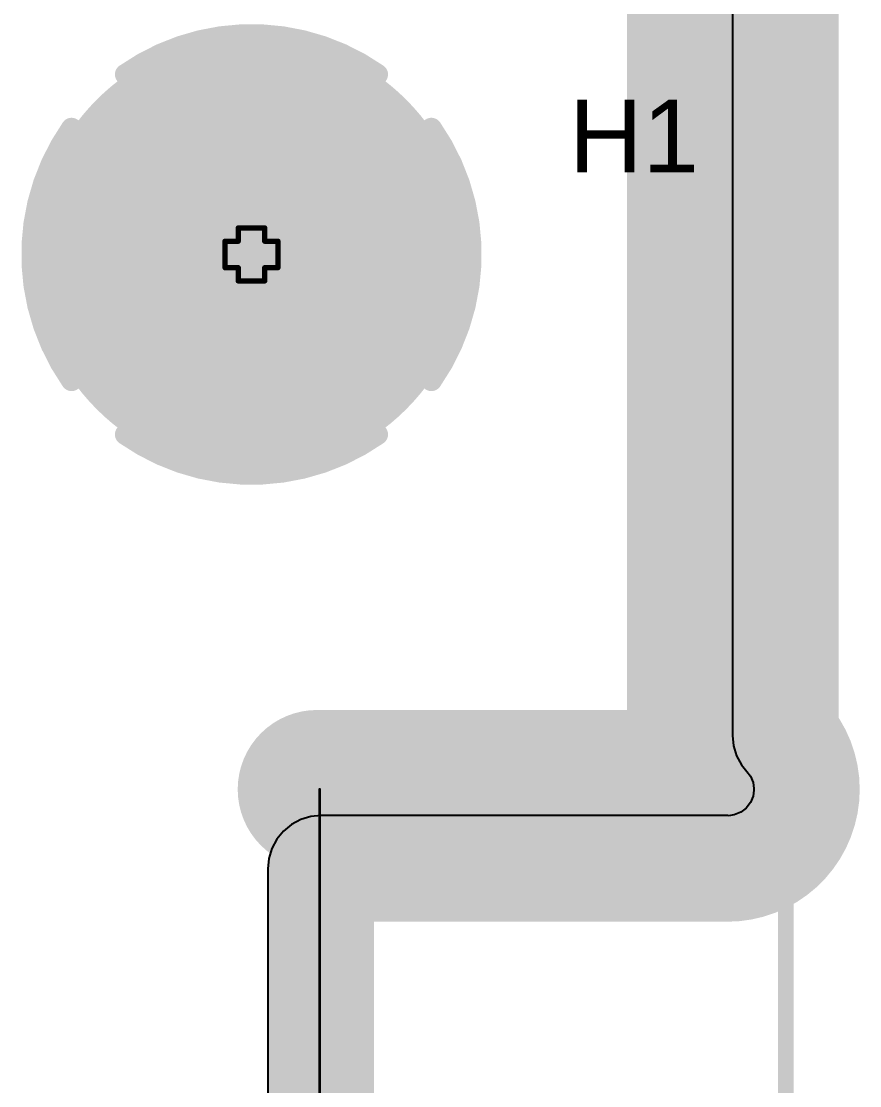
# Model space of a CAD drawing. Header units: inches. Extents: x -1.3 to 11.9, y -6.8 to 4.2.
# Drawn here: x 3.6779 to 3.995, y 0.1709 to 0.5731 of the extents above; entities that cross this region are included whole.
import ezdxf

# ---------------------------------------------------------------- set-up
doc = ezdxf.new("R2010")
doc.units = ezdxf.units.IN
doc.header["$MEASUREMENT"] = 0
for name, color, linetype in [('02_GND1', 76, 'Continuous'), ('03_SIG1', 76, 'Continuous'), ('04_GND2', 16, 'Continuous'), ('05_SIG2', 156, 'Continuous'), ('06_GND3', 216, 'Continuous'), ('07_SIG3', 216, 'Continuous'), ('08_GND4', 136, 'Continuous'), ('09_PWR1', 136, 'Continuous'), ('10_PWR2', 136, 'Continuous'), ('11_GND5', 136, 'Continuous'), ('12_SIG4', 7, 'Continuous'), ('13_GND6', 136, 'Continuous'), ('14_SIG5', 136, 'Continuous'), ('15_GND7', 136, 'Continuous'), ('Board', 76, 'Continuous'), ('BOTTOM', 5, 'Continuous'), ('Bottom Solder', 6, 'Continuous'), ('FAB_DWG_INFO', 1, 'Continuous'), ('Keep-Out Layer', 6, 'Continuous'), ('Multi-Layer', 9, 'Continuous'), ('Pad Holes', 156, 'Continuous'), ('TOP', 1, 'Continuous'), ('Top Overlay', 2, 'Continuous'), ('Top Solder', 216, 'Continuous')]:
    doc.layers.add(name, color=color, linetype=linetype)
doc.styles.add('Arial', font='', dxfattribs={"height": 0.2})
doc.styles.get('Arial').set_extended_font_data('Arial')

# ---------------------------------------------------------------- blocks, each defined once
blk = doc.blocks.new('_____3___23')
at = {"layer": '03_SIG1'}
h = blk.add_hatch(color=76, dxfattribs=at)
edge = h.paths.add_edge_path()
edge.add_arc((0, 0), 0.07874, 0, 360)
at = {"layer": '05_SIG2'}
h = blk.add_hatch(color=156, dxfattribs=at)
edge = h.paths.add_edge_path()
edge.add_arc((0, 0), 0.07874, 0, 360)
at = {"layer": '07_SIG3'}
h = blk.add_hatch(color=216, dxfattribs=at)
edge = h.paths.add_edge_path()
edge.add_arc((0, 0), 0.07874, 0, 360)
at = {"layer": '09_PWR1'}
h = blk.add_hatch(color=136, dxfattribs=at)
edge = h.paths.add_edge_path()
edge.add_arc((0, 0), 0.07106, 0, 360)
at = {"layer": '10_PWR2'}
h = blk.add_hatch(color=136, dxfattribs=at)
edge = h.paths.add_edge_path()
edge.add_arc((0, 0), 0.07106, 0, 360)
at = {"layer": '12_SIG4'}
h = blk.add_hatch(color=7, dxfattribs=at)
edge = h.paths.add_edge_path()
edge.add_arc((0, 0), 0.07874, 0, 360)
at = {"layer": '14_SIG5'}
h = blk.add_hatch(color=136, dxfattribs=at)
edge = h.paths.add_edge_path()
edge.add_arc((0, 0), 0.07874, 0, 360)
at = {"layer": 'BOTTOM'}
h = blk.add_hatch(color=5, dxfattribs=at)
edge = h.paths.add_edge_path()
edge.add_arc((0, 0), 0.07874, 0, 360)
at = {"layer": 'Bottom Solder'}
h = blk.add_hatch(color=6, dxfattribs=at)
edge = h.paths.add_edge_path()
edge.add_arc((0, 0), 0.08274, 0, 360)
at = {"layer": 'Multi-Layer'}
h = blk.add_hatch(color=9, dxfattribs=at)
edge = h.paths.add_edge_path()
edge.add_arc((0, 0), 0.07874, 0, 360)
at = {"layer": 'Pad Holes'}
h = blk.add_hatch(color=7, dxfattribs=at)
edge = h.paths.add_edge_path()
edge.add_arc((0, 0), 0.05906, 0, 360)
at = {"layer": 'TOP'}
h = blk.add_hatch(color=1, dxfattribs=at)
edge = h.paths.add_edge_path()
edge.add_arc((0, 0), 0.07874, 0, 360)
at = {"layer": 'Top Solder'}
h = blk.add_hatch(color=216, dxfattribs=at)
edge = h.paths.add_edge_path()
edge.add_arc((0, 0), 0.08274, 0, 360)
at = {"layer": '02_GND1'}
for points in [[(-0.04764, 0.06803, 0.008, 0.008, -0.315299), (0.04764, 0.06803, 0.008, 0.008, 0)], [(-0.06803, -0.04764, 0.008, 0.008, -0.315299), (-0.06803, 0.04764, 0.008, 0.008, 0)], [(0.06803, 0.04764, 0.008, 0.008, -0.315299), (0.06803, -0.04764, 0.008, 0.008, 0)], [(0.04764, -0.06803, 0.008, 0.008, -0.315299), (-0.04764, -0.06803, 0.008, 0.008, 0)]]:
    blk.add_lwpolyline(points, format="xyseb", dxfattribs=at)
for points in [[(-0.04964, 0.06803, 0.004, 0.004, 1), (-0.04564, 0.06803, 0.004, 0.004, 1)], [(0.04564, 0.06803, 0.004, 0.004, 1), (0.04964, 0.06803, 0.004, 0.004, 1)], [(-0.07003, 0.04764, 0.004, 0.004, 1), (-0.06603, 0.04764, 0.004, 0.004, 1)], [(0.06603, 0.04764, 0.004, 0.004, 1), (0.07003, 0.04764, 0.004, 0.004, 1)], [(-0.07003, -0.04764, 0.004, 0.004, 1), (-0.06603, -0.04764, 0.004, 0.004, 1)], [(0.06603, -0.04764, 0.004, 0.004, 1), (0.07003, -0.04764, 0.004, 0.004, 1)], [(-0.04964, -0.06803, 0.004, 0.004, 1), (-0.04564, -0.06803, 0.004, 0.004, 1)], [(0.04564, -0.06803, 0.004, 0.004, 1), (0.04964, -0.06803, 0.004, 0.004, 1)]]:
    blk.add_lwpolyline(points, format="xyseb", close=True, dxfattribs=at)
at = {"layer": '04_GND2'}
for points in [[(-0.04764, 0.06803, 0.008, 0.008, -0.315299), (0.04764, 0.06803, 0.008, 0.008, 0)], [(-0.06803, -0.04764, 0.008, 0.008, -0.315299), (-0.06803, 0.04764, 0.008, 0.008, 0)], [(0.06803, 0.04764, 0.008, 0.008, -0.315299), (0.06803, -0.04764, 0.008, 0.008, 0)], [(0.04764, -0.06803, 0.008, 0.008, -0.315299), (-0.04764, -0.06803, 0.008, 0.008, 0)]]:
    blk.add_lwpolyline(points, format="xyseb", dxfattribs=at)
for points in [[(-0.04964, 0.06803, 0.004, 0.004, 1), (-0.04564, 0.06803, 0.004, 0.004, 1)], [(0.04564, 0.06803, 0.004, 0.004, 1), (0.04964, 0.06803, 0.004, 0.004, 1)], [(-0.07003, 0.04764, 0.004, 0.004, 1), (-0.06603, 0.04764, 0.004, 0.004, 1)], [(0.06603, 0.04764, 0.004, 0.004, 1), (0.07003, 0.04764, 0.004, 0.004, 1)], [(-0.07003, -0.04764, 0.004, 0.004, 1), (-0.06603, -0.04764, 0.004, 0.004, 1)], [(0.06603, -0.04764, 0.004, 0.004, 1), (0.07003, -0.04764, 0.004, 0.004, 1)], [(-0.04964, -0.06803, 0.004, 0.004, 1), (-0.04564, -0.06803, 0.004, 0.004, 1)], [(0.04564, -0.06803, 0.004, 0.004, 1), (0.04964, -0.06803, 0.004, 0.004, 1)]]:
    blk.add_lwpolyline(points, format="xyseb", close=True, dxfattribs=at)
at = {"layer": '06_GND3'}
for points in [[(-0.04764, 0.06803, 0.008, 0.008, -0.315299), (0.04764, 0.06803, 0.008, 0.008, 0)], [(-0.06803, -0.04764, 0.008, 0.008, -0.315299), (-0.06803, 0.04764, 0.008, 0.008, 0)], [(0.06803, 0.04764, 0.008, 0.008, -0.315299), (0.06803, -0.04764, 0.008, 0.008, 0)], [(0.04764, -0.06803, 0.008, 0.008, -0.315299), (-0.04764, -0.06803, 0.008, 0.008, 0)]]:
    blk.add_lwpolyline(points, format="xyseb", dxfattribs=at)
for points in [[(-0.04964, 0.06803, 0.004, 0.004, 1), (-0.04564, 0.06803, 0.004, 0.004, 1)], [(0.04564, 0.06803, 0.004, 0.004, 1), (0.04964, 0.06803, 0.004, 0.004, 1)], [(-0.07003, 0.04764, 0.004, 0.004, 1), (-0.06603, 0.04764, 0.004, 0.004, 1)], [(0.06603, 0.04764, 0.004, 0.004, 1), (0.07003, 0.04764, 0.004, 0.004, 1)], [(-0.07003, -0.04764, 0.004, 0.004, 1), (-0.06603, -0.04764, 0.004, 0.004, 1)], [(0.06603, -0.04764, 0.004, 0.004, 1), (0.07003, -0.04764, 0.004, 0.004, 1)], [(-0.04964, -0.06803, 0.004, 0.004, 1), (-0.04564, -0.06803, 0.004, 0.004, 1)], [(0.04564, -0.06803, 0.004, 0.004, 1), (0.04964, -0.06803, 0.004, 0.004, 1)]]:
    blk.add_lwpolyline(points, format="xyseb", close=True, dxfattribs=at)
at = {"layer": '08_GND4'}
for points in [[(-0.04764, 0.06803, 0.008, 0.008, -0.315299), (0.04764, 0.06803, 0.008, 0.008, 0)], [(-0.06803, -0.04764, 0.008, 0.008, -0.315299), (-0.06803, 0.04764, 0.008, 0.008, 0)], [(0.06803, 0.04764, 0.008, 0.008, -0.315299), (0.06803, -0.04764, 0.008, 0.008, 0)], [(0.04764, -0.06803, 0.008, 0.008, -0.315299), (-0.04764, -0.06803, 0.008, 0.008, 0)]]:
    blk.add_lwpolyline(points, format="xyseb", dxfattribs=at)
for points in [[(-0.04964, 0.06803, 0.004, 0.004, 1), (-0.04564, 0.06803, 0.004, 0.004, 1)], [(0.04564, 0.06803, 0.004, 0.004, 1), (0.04964, 0.06803, 0.004, 0.004, 1)], [(-0.07003, 0.04764, 0.004, 0.004, 1), (-0.06603, 0.04764, 0.004, 0.004, 1)], [(0.06603, 0.04764, 0.004, 0.004, 1), (0.07003, 0.04764, 0.004, 0.004, 1)], [(-0.07003, -0.04764, 0.004, 0.004, 1), (-0.06603, -0.04764, 0.004, 0.004, 1)], [(0.06603, -0.04764, 0.004, 0.004, 1), (0.07003, -0.04764, 0.004, 0.004, 1)], [(-0.04964, -0.06803, 0.004, 0.004, 1), (-0.04564, -0.06803, 0.004, 0.004, 1)], [(0.04564, -0.06803, 0.004, 0.004, 1), (0.04964, -0.06803, 0.004, 0.004, 1)]]:
    blk.add_lwpolyline(points, format="xyseb", close=True, dxfattribs=at)
at = {"layer": '11_GND5'}
for points in [[(-0.04764, 0.06803, 0.008, 0.008, -0.315299), (0.04764, 0.06803, 0.008, 0.008, 0)], [(-0.06803, -0.04764, 0.008, 0.008, -0.315299), (-0.06803, 0.04764, 0.008, 0.008, 0)], [(0.06803, 0.04764, 0.008, 0.008, -0.315299), (0.06803, -0.04764, 0.008, 0.008, 0)], [(0.04764, -0.06803, 0.008, 0.008, -0.315299), (-0.04764, -0.06803, 0.008, 0.008, 0)]]:
    blk.add_lwpolyline(points, format="xyseb", dxfattribs=at)
for points in [[(-0.04964, 0.06803, 0.004, 0.004, 1), (-0.04564, 0.06803, 0.004, 0.004, 1)], [(0.04564, 0.06803, 0.004, 0.004, 1), (0.04964, 0.06803, 0.004, 0.004, 1)], [(-0.07003, 0.04764, 0.004, 0.004, 1), (-0.06603, 0.04764, 0.004, 0.004, 1)], [(0.06603, 0.04764, 0.004, 0.004, 1), (0.07003, 0.04764, 0.004, 0.004, 1)], [(-0.07003, -0.04764, 0.004, 0.004, 1), (-0.06603, -0.04764, 0.004, 0.004, 1)], [(0.06603, -0.04764, 0.004, 0.004, 1), (0.07003, -0.04764, 0.004, 0.004, 1)], [(-0.04964, -0.06803, 0.004, 0.004, 1), (-0.04564, -0.06803, 0.004, 0.004, 1)], [(0.04564, -0.06803, 0.004, 0.004, 1), (0.04964, -0.06803, 0.004, 0.004, 1)]]:
    blk.add_lwpolyline(points, format="xyseb", close=True, dxfattribs=at)
at = {"layer": '13_GND6'}
for points in [[(-0.04764, 0.06803, 0.008, 0.008, -0.315299), (0.04764, 0.06803, 0.008, 0.008, 0)], [(-0.06803, -0.04764, 0.008, 0.008, -0.315299), (-0.06803, 0.04764, 0.008, 0.008, 0)], [(0.06803, 0.04764, 0.008, 0.008, -0.315299), (0.06803, -0.04764, 0.008, 0.008, 0)], [(0.04764, -0.06803, 0.008, 0.008, -0.315299), (-0.04764, -0.06803, 0.008, 0.008, 0)]]:
    blk.add_lwpolyline(points, format="xyseb", dxfattribs=at)
for points in [[(-0.04964, 0.06803, 0.004, 0.004, 1), (-0.04564, 0.06803, 0.004, 0.004, 1)], [(0.04564, 0.06803, 0.004, 0.004, 1), (0.04964, 0.06803, 0.004, 0.004, 1)], [(-0.07003, 0.04764, 0.004, 0.004, 1), (-0.06603, 0.04764, 0.004, 0.004, 1)], [(0.06603, 0.04764, 0.004, 0.004, 1), (0.07003, 0.04764, 0.004, 0.004, 1)], [(-0.07003, -0.04764, 0.004, 0.004, 1), (-0.06603, -0.04764, 0.004, 0.004, 1)], [(0.06603, -0.04764, 0.004, 0.004, 1), (0.07003, -0.04764, 0.004, 0.004, 1)], [(-0.04964, -0.06803, 0.004, 0.004, 1), (-0.04564, -0.06803, 0.004, 0.004, 1)], [(0.04564, -0.06803, 0.004, 0.004, 1), (0.04964, -0.06803, 0.004, 0.004, 1)]]:
    blk.add_lwpolyline(points, format="xyseb", close=True, dxfattribs=at)
at = {"layer": '15_GND7'}
for points in [[(-0.04764, 0.06803, 0.008, 0.008, -0.315299), (0.04764, 0.06803, 0.008, 0.008, 0)], [(-0.06803, -0.04764, 0.008, 0.008, -0.315299), (-0.06803, 0.04764, 0.008, 0.008, 0)], [(0.06803, 0.04764, 0.008, 0.008, -0.315299), (0.06803, -0.04764, 0.008, 0.008, 0)], [(0.04764, -0.06803, 0.008, 0.008, -0.315299), (-0.04764, -0.06803, 0.008, 0.008, 0)]]:
    blk.add_lwpolyline(points, format="xyseb", dxfattribs=at)
for points in [[(-0.04964, 0.06803, 0.004, 0.004, 1), (-0.04564, 0.06803, 0.004, 0.004, 1)], [(0.04564, 0.06803, 0.004, 0.004, 1), (0.04964, 0.06803, 0.004, 0.004, 1)], [(-0.07003, 0.04764, 0.004, 0.004, 1), (-0.06603, 0.04764, 0.004, 0.004, 1)], [(0.06603, 0.04764, 0.004, 0.004, 1), (0.07003, 0.04764, 0.004, 0.004, 1)], [(-0.07003, -0.04764, 0.004, 0.004, 1), (-0.06603, -0.04764, 0.004, 0.004, 1)], [(0.06603, -0.04764, 0.004, 0.004, 1), (0.07003, -0.04764, 0.004, 0.004, 1)], [(-0.04964, -0.06803, 0.004, 0.004, 1), (-0.04564, -0.06803, 0.004, 0.004, 1)], [(0.04564, -0.06803, 0.004, 0.004, 1), (0.04964, -0.06803, 0.004, 0.004, 1)]]:
    blk.add_lwpolyline(points, format="xyseb", close=True, dxfattribs=at)

msp = doc.modelspace()

# ---------------------------------------------------------------- linework, layer by layer
at = {"layer": '02_GND1'}
for p, q in [((3.94693, 1.59), (3.94693, 0.30326)), ((3.94693, 0.30326), (3.94731, 0.29934)), ((3.94731, 0.29934), (3.94846, 0.29557)), ((3.94846, 0.29557), (3.95031, 0.29209)), ((3.95031, 0.29209), (3.95232, 0.28965)), ((3.95232, 0.28965), (3.95231, 0.28963)), ((3.95231, 0.28963), (3.95366, 0.28787)), ((3.95366, 0.28787), (3.95466, 0.28545)), ((3.95466, 0.28545), (3.95495, 0.28322)), ((3.95495, 0.28251), (3.95466, 0.28028)), ((3.95495, 0.28322), (3.95492, 0.28286)), ((3.95492, 0.28286), (3.95495, 0.28251)), ((3.95366, 0.27786), (3.95207, 0.27579)), ((3.95466, 0.28028), (3.95366, 0.27786)), ((3.95, 0.2742), (3.94759, 0.2732)), ((3.95207, 0.27579), (3.95, 0.2742)), ((3.78014, 0.26956), (3.7771, 0.26706)), ((3.78362, 0.27142), (3.78014, 0.26956)), ((3.78739, 0.27256), (3.78362, 0.27142)), ((3.79131, 0.27295), (3.78739, 0.27256)), ((3.945, 0.27295), (3.79131, 0.27295)), ((3.94536, 0.27291), (3.945, 0.27295)), ((3.94759, 0.2732), (3.94536, 0.27291)), ((3.7771, 0.26706), (3.7746, 0.26401)), ((3.7746, 0.26401), (3.77274, 0.26054)), ((3.77274, 0.26054), (3.7716, 0.25677)), ((3.7716, 0.25677), (3.77121, 0.25285)), ((3.77121, 0.25285), (3.77121, 0.05))]:
    msp.add_line(p, q, dxfattribs=at)
for points in [[(3.96702, 3.16, 0.04, 0.04, 0), (3.96702, 0.30326, 0.04, 0.04, 0)], [(3.96702, 0.30326, 0.04, 0.04, -0.188953), (3.97502, 0.28286, 0.04, 0.04, 0)], [(3.97502, 0.28286, 0.04, 0.04, -0.414214), (3.945, 0.25285, 0.04, 0.04, 0)], [(3.79131, -0.15697, 0.04, 0.04, 0), (3.79131, 0.25285, 0.04, 0.04, 0)], [(3.79131, 0.25285, 0.04, 0.04, 0), (3.945, 0.25285, 0.04, 0.04, 0)]]:
    msp.add_lwpolyline(points, format="xyseb", dxfattribs=at)
for points in [[(3.95702, 0.30326, 0.02, 0.02, 1), (3.97702, 0.30326, 0.02, 0.02, 1)], [(3.95702, 0.30326, 0.02, 0.02, 1), (3.97702, 0.30326, 0.02, 0.02, 1)], [(3.96502, 0.28286, 0.02, 0.02, 1), (3.98502, 0.28286, 0.02, 0.02, 1)], [(3.96502, 0.28286, 0.02, 0.02, 1), (3.98502, 0.28286, 0.02, 0.02, 1)], [(3.78131, 0.25285, 0.02, 0.02, 1), (3.80131, 0.25285, 0.02, 0.02, 1)], [(3.78131, 0.25285, 0.02, 0.02, 1), (3.80131, 0.25285, 0.02, 0.02, 1)], [(3.935, 0.25285, 0.02, 0.02, 1), (3.955, 0.25285, 0.02, 0.02, 1)], [(3.935, 0.25285, 0.02, 0.02, 1), (3.955, 0.25285, 0.02, 0.02, 1)]]:
    msp.add_lwpolyline(points, format="xyseb", close=True, dxfattribs=at)
at = {"layer": '04_GND2'}
for p, q in [((3.94693, 1.59), (3.94693, 0.30326)), ((3.94693, 0.30326), (3.94731, 0.29934)), ((3.94731, 0.29934), (3.94846, 0.29557)), ((3.94846, 0.29557), (3.95031, 0.29209)), ((3.95031, 0.29209), (3.95232, 0.28965)), ((3.95232, 0.28965), (3.95231, 0.28963)), ((3.95231, 0.28963), (3.95366, 0.28787)), ((3.95366, 0.28787), (3.95466, 0.28545)), ((3.95466, 0.28545), (3.95495, 0.28322)), ((3.95495, 0.28251), (3.95466, 0.28028)), ((3.95495, 0.28322), (3.95492, 0.28286)), ((3.95492, 0.28286), (3.95495, 0.28251)), ((3.95366, 0.27786), (3.95207, 0.27579)), ((3.95466, 0.28028), (3.95366, 0.27786)), ((3.95, 0.2742), (3.94759, 0.2732)), ((3.95207, 0.27579), (3.95, 0.2742)), ((3.78014, 0.26956), (3.7771, 0.26706)), ((3.78362, 0.27142), (3.78014, 0.26956)), ((3.78739, 0.27256), (3.78362, 0.27142)), ((3.79131, 0.27295), (3.78739, 0.27256)), ((3.945, 0.27295), (3.79131, 0.27295)), ((3.94536, 0.27291), (3.945, 0.27295)), ((3.94759, 0.2732), (3.94536, 0.27291)), ((3.7771, 0.26706), (3.7746, 0.26401)), ((3.7746, 0.26401), (3.77274, 0.26054)), ((3.77274, 0.26054), (3.7716, 0.25677)), ((3.7716, 0.25677), (3.77121, 0.25285)), ((3.77121, 0.25285), (3.77121, 0.05))]:
    msp.add_line(p, q, dxfattribs=at)
for points in [[(3.96702, 3.16, 0.04, 0.04, 0), (3.96702, 0.30326, 0.04, 0.04, 0)], [(3.96702, 0.30326, 0.04, 0.04, -0.188953), (3.97502, 0.28286, 0.04, 0.04, 0)], [(3.97502, 0.28286, 0.04, 0.04, -0.414214), (3.945, 0.25285, 0.04, 0.04, 0)], [(3.79131, -0.15697, 0.04, 0.04, 0), (3.79131, 0.25285, 0.04, 0.04, 0)], [(3.79131, 0.25285, 0.04, 0.04, 0), (3.945, 0.25285, 0.04, 0.04, 0)]]:
    msp.add_lwpolyline(points, format="xyseb", dxfattribs=at)
for points in [[(3.95702, 0.30326, 0.02, 0.02, 1), (3.97702, 0.30326, 0.02, 0.02, 1)], [(3.95702, 0.30326, 0.02, 0.02, 1), (3.97702, 0.30326, 0.02, 0.02, 1)], [(3.96502, 0.28286, 0.02, 0.02, 1), (3.98502, 0.28286, 0.02, 0.02, 1)], [(3.96502, 0.28286, 0.02, 0.02, 1), (3.98502, 0.28286, 0.02, 0.02, 1)], [(3.78131, 0.25285, 0.02, 0.02, 1), (3.80131, 0.25285, 0.02, 0.02, 1)], [(3.78131, 0.25285, 0.02, 0.02, 1), (3.80131, 0.25285, 0.02, 0.02, 1)], [(3.935, 0.25285, 0.02, 0.02, 1), (3.955, 0.25285, 0.02, 0.02, 1)], [(3.935, 0.25285, 0.02, 0.02, 1), (3.955, 0.25285, 0.02, 0.02, 1)]]:
    msp.add_lwpolyline(points, format="xyseb", close=True, dxfattribs=at)
at = {"layer": '06_GND3'}
for p, q in [((3.94693, 1.59), (3.94693, 0.30326)), ((3.94693, 0.30326), (3.94731, 0.29934)), ((3.94731, 0.29934), (3.94846, 0.29557)), ((3.94846, 0.29557), (3.95031, 0.29209)), ((3.95031, 0.29209), (3.95232, 0.28965)), ((3.95232, 0.28965), (3.95231, 0.28963)), ((3.95231, 0.28963), (3.95366, 0.28787)), ((3.95366, 0.28787), (3.95466, 0.28545)), ((3.95466, 0.28545), (3.95495, 0.28322)), ((3.95495, 0.28251), (3.95466, 0.28028)), ((3.95495, 0.28322), (3.95492, 0.28286)), ((3.95492, 0.28286), (3.95495, 0.28251)), ((3.95366, 0.27786), (3.95207, 0.27579)), ((3.95466, 0.28028), (3.95366, 0.27786)), ((3.95, 0.2742), (3.94759, 0.2732)), ((3.95207, 0.27579), (3.95, 0.2742)), ((3.78014, 0.26956), (3.7771, 0.26706)), ((3.78362, 0.27142), (3.78014, 0.26956)), ((3.78739, 0.27256), (3.78362, 0.27142)), ((3.79131, 0.27295), (3.78739, 0.27256)), ((3.945, 0.27295), (3.79131, 0.27295)), ((3.94536, 0.27291), (3.945, 0.27295)), ((3.94759, 0.2732), (3.94536, 0.27291)), ((3.7771, 0.26706), (3.7746, 0.26401)), ((3.7746, 0.26401), (3.77274, 0.26054)), ((3.77274, 0.26054), (3.7716, 0.25677)), ((3.7716, 0.25677), (3.77121, 0.25285)), ((3.77121, 0.25285), (3.77121, 0.05))]:
    msp.add_line(p, q, dxfattribs=at)
for points in [[(3.96702, 3.16, 0.04, 0.04, 0), (3.96702, 0.30326, 0.04, 0.04, 0)], [(3.96702, 0.30326, 0.04, 0.04, -0.188953), (3.97502, 0.28286, 0.04, 0.04, 0)], [(3.97502, 0.28286, 0.04, 0.04, -0.414214), (3.945, 0.25285, 0.04, 0.04, 0)], [(3.79131, -0.15697, 0.04, 0.04, 0), (3.79131, 0.25285, 0.04, 0.04, 0)], [(3.79131, 0.25285, 0.04, 0.04, 0), (3.945, 0.25285, 0.04, 0.04, 0)]]:
    msp.add_lwpolyline(points, format="xyseb", dxfattribs=at)
for points in [[(3.95702, 0.30326, 0.02, 0.02, 1), (3.97702, 0.30326, 0.02, 0.02, 1)], [(3.95702, 0.30326, 0.02, 0.02, 1), (3.97702, 0.30326, 0.02, 0.02, 1)], [(3.96502, 0.28286, 0.02, 0.02, 1), (3.98502, 0.28286, 0.02, 0.02, 1)], [(3.96502, 0.28286, 0.02, 0.02, 1), (3.98502, 0.28286, 0.02, 0.02, 1)], [(3.78131, 0.25285, 0.02, 0.02, 1), (3.80131, 0.25285, 0.02, 0.02, 1)], [(3.78131, 0.25285, 0.02, 0.02, 1), (3.80131, 0.25285, 0.02, 0.02, 1)], [(3.935, 0.25285, 0.02, 0.02, 1), (3.955, 0.25285, 0.02, 0.02, 1)], [(3.935, 0.25285, 0.02, 0.02, 1), (3.955, 0.25285, 0.02, 0.02, 1)]]:
    msp.add_lwpolyline(points, format="xyseb", close=True, dxfattribs=at)
at = {"layer": '08_GND4'}
for p, q in [((3.94693, 1.59), (3.94693, 0.30326)), ((3.94693, 0.30326), (3.94731, 0.29934)), ((3.94731, 0.29934), (3.94846, 0.29557)), ((3.94846, 0.29557), (3.95031, 0.29209)), ((3.95031, 0.29209), (3.95232, 0.28965)), ((3.95232, 0.28965), (3.95231, 0.28963)), ((3.95231, 0.28963), (3.95366, 0.28787)), ((3.95366, 0.28787), (3.95466, 0.28545)), ((3.95466, 0.28545), (3.95495, 0.28322)), ((3.95495, 0.28251), (3.95466, 0.28028)), ((3.95495, 0.28322), (3.95492, 0.28286)), ((3.95492, 0.28286), (3.95495, 0.28251)), ((3.95366, 0.27786), (3.95207, 0.27579)), ((3.95466, 0.28028), (3.95366, 0.27786)), ((3.95, 0.2742), (3.94759, 0.2732)), ((3.95207, 0.27579), (3.95, 0.2742)), ((3.78014, 0.26956), (3.7771, 0.26706)), ((3.78362, 0.27142), (3.78014, 0.26956)), ((3.78739, 0.27256), (3.78362, 0.27142)), ((3.79131, 0.27295), (3.78739, 0.27256)), ((3.945, 0.27295), (3.79131, 0.27295)), ((3.94536, 0.27291), (3.945, 0.27295)), ((3.94759, 0.2732), (3.94536, 0.27291)), ((3.7771, 0.26706), (3.7746, 0.26401)), ((3.7746, 0.26401), (3.77274, 0.26054)), ((3.77274, 0.26054), (3.7716, 0.25677)), ((3.7716, 0.25677), (3.77121, 0.25285)), ((3.77121, 0.25285), (3.77121, 0.05))]:
    msp.add_line(p, q, dxfattribs=at)
for points in [[(3.96702, 3.16, 0.04, 0.04, 0), (3.96702, 0.30326, 0.04, 0.04, 0)], [(3.96702, 0.30326, 0.04, 0.04, -0.188953), (3.97502, 0.28286, 0.04, 0.04, 0)], [(3.97502, 0.28286, 0.04, 0.04, -0.414214), (3.945, 0.25285, 0.04, 0.04, 0)], [(3.79131, -0.15697, 0.04, 0.04, 0), (3.79131, 0.25285, 0.04, 0.04, 0)], [(3.79131, 0.25285, 0.04, 0.04, 0), (3.945, 0.25285, 0.04, 0.04, 0)]]:
    msp.add_lwpolyline(points, format="xyseb", dxfattribs=at)
for points in [[(3.95702, 0.30326, 0.02, 0.02, 1), (3.97702, 0.30326, 0.02, 0.02, 1)], [(3.95702, 0.30326, 0.02, 0.02, 1), (3.97702, 0.30326, 0.02, 0.02, 1)], [(3.96502, 0.28286, 0.02, 0.02, 1), (3.98502, 0.28286, 0.02, 0.02, 1)], [(3.96502, 0.28286, 0.02, 0.02, 1), (3.98502, 0.28286, 0.02, 0.02, 1)], [(3.78131, 0.25285, 0.02, 0.02, 1), (3.80131, 0.25285, 0.02, 0.02, 1)], [(3.78131, 0.25285, 0.02, 0.02, 1), (3.80131, 0.25285, 0.02, 0.02, 1)], [(3.935, 0.25285, 0.02, 0.02, 1), (3.955, 0.25285, 0.02, 0.02, 1)], [(3.935, 0.25285, 0.02, 0.02, 1), (3.955, 0.25285, 0.02, 0.02, 1)]]:
    msp.add_lwpolyline(points, format="xyseb", close=True, dxfattribs=at)
at = {"layer": '09_PWR1'}
for p, q in [((3.94693, 1.59), (3.94693, 0.30326)), ((3.94693, 0.30326), (3.94731, 0.29934)), ((3.94731, 0.29934), (3.94846, 0.29557)), ((3.94846, 0.29557), (3.95031, 0.29209)), ((3.95031, 0.29209), (3.95232, 0.28965)), ((3.95232, 0.28965), (3.95231, 0.28963)), ((3.95231, 0.28963), (3.95366, 0.28787)), ((3.95366, 0.28787), (3.95466, 0.28545)), ((3.95466, 0.28545), (3.95495, 0.28322)), ((3.95495, 0.28251), (3.95466, 0.28028)), ((3.95495, 0.28322), (3.95492, 0.28286)), ((3.95492, 0.28286), (3.95495, 0.28251)), ((3.95366, 0.27786), (3.95207, 0.27579)), ((3.95466, 0.28028), (3.95366, 0.27786)), ((3.95, 0.2742), (3.94759, 0.2732)), ((3.95207, 0.27579), (3.95, 0.2742)), ((3.78014, 0.26956), (3.7771, 0.26706)), ((3.78362, 0.27142), (3.78014, 0.26956)), ((3.78739, 0.27256), (3.78362, 0.27142)), ((3.79131, 0.27295), (3.78739, 0.27256)), ((3.945, 0.27295), (3.79131, 0.27295)), ((3.94536, 0.27291), (3.945, 0.27295)), ((3.94759, 0.2732), (3.94536, 0.27291)), ((3.7771, 0.26706), (3.7746, 0.26401)), ((3.7746, 0.26401), (3.77274, 0.26054)), ((3.77274, 0.26054), (3.7716, 0.25677)), ((3.7716, 0.25677), (3.77121, 0.25285)), ((3.77121, 0.25285), (3.77121, 0.05))]:
    msp.add_line(p, q, dxfattribs=at)
for points in [[(3.96702, 3.16, 0.04, 0.04, 0), (3.96702, 0.30326, 0.04, 0.04, 0)], [(3.96702, 0.30326, 0.04, 0.04, -0.188953), (3.97502, 0.28286, 0.04, 0.04, 0)], [(3.97502, 0.28286, 0.04, 0.04, -0.414214), (3.945, 0.25285, 0.04, 0.04, 0)], [(3.79131, -0.15697, 0.04, 0.04, 0), (3.79131, 0.25285, 0.04, 0.04, 0)], [(3.79131, 0.25285, 0.04, 0.04, 0), (3.945, 0.25285, 0.04, 0.04, 0)]]:
    msp.add_lwpolyline(points, format="xyseb", dxfattribs=at)
for points in [[(3.95702, 0.30326, 0.02, 0.02, 1), (3.97702, 0.30326, 0.02, 0.02, 1)], [(3.95702, 0.30326, 0.02, 0.02, 1), (3.97702, 0.30326, 0.02, 0.02, 1)], [(3.96502, 0.28286, 0.02, 0.02, 1), (3.98502, 0.28286, 0.02, 0.02, 1)], [(3.96502, 0.28286, 0.02, 0.02, 1), (3.98502, 0.28286, 0.02, 0.02, 1)], [(3.78131, 0.25285, 0.02, 0.02, 1), (3.80131, 0.25285, 0.02, 0.02, 1)], [(3.78131, 0.25285, 0.02, 0.02, 1), (3.80131, 0.25285, 0.02, 0.02, 1)], [(3.935, 0.25285, 0.02, 0.02, 1), (3.955, 0.25285, 0.02, 0.02, 1)], [(3.935, 0.25285, 0.02, 0.02, 1), (3.955, 0.25285, 0.02, 0.02, 1)]]:
    msp.add_lwpolyline(points, format="xyseb", close=True, dxfattribs=at)
at = {"layer": '10_PWR2'}
for p, q in [((3.94693, 1.59), (3.94693, 0.30326)), ((3.94693, 0.30326), (3.94731, 0.29934)), ((3.94731, 0.29934), (3.94846, 0.29557)), ((3.94846, 0.29557), (3.95031, 0.29209)), ((3.95031, 0.29209), (3.95232, 0.28965)), ((3.95232, 0.28965), (3.95231, 0.28963)), ((3.95231, 0.28963), (3.95366, 0.28787)), ((3.95366, 0.28787), (3.95466, 0.28545)), ((3.95466, 0.28545), (3.95495, 0.28322)), ((3.95495, 0.28251), (3.95466, 0.28028)), ((3.95495, 0.28322), (3.95492, 0.28286)), ((3.95492, 0.28286), (3.95495, 0.28251)), ((3.95366, 0.27786), (3.95207, 0.27579)), ((3.95466, 0.28028), (3.95366, 0.27786)), ((3.95, 0.2742), (3.94759, 0.2732)), ((3.95207, 0.27579), (3.95, 0.2742)), ((3.78014, 0.26956), (3.7771, 0.26706)), ((3.78362, 0.27142), (3.78014, 0.26956)), ((3.78739, 0.27256), (3.78362, 0.27142)), ((3.79131, 0.27295), (3.78739, 0.27256)), ((3.945, 0.27295), (3.79131, 0.27295)), ((3.94536, 0.27291), (3.945, 0.27295)), ((3.94759, 0.2732), (3.94536, 0.27291)), ((3.7771, 0.26706), (3.7746, 0.26401)), ((3.7746, 0.26401), (3.77274, 0.26054)), ((3.77274, 0.26054), (3.7716, 0.25677)), ((3.7716, 0.25677), (3.77121, 0.25285)), ((3.77121, 0.25285), (3.77121, 0.05))]:
    msp.add_line(p, q, dxfattribs=at)
for points in [[(3.96702, 3.16, 0.04, 0.04, 0), (3.96702, 0.30326, 0.04, 0.04, 0)], [(3.96702, 0.30326, 0.04, 0.04, -0.188953), (3.97502, 0.28286, 0.04, 0.04, 0)], [(3.97502, 0.28286, 0.04, 0.04, -0.414214), (3.945, 0.25285, 0.04, 0.04, 0)], [(3.79131, -0.15697, 0.04, 0.04, 0), (3.79131, 0.25285, 0.04, 0.04, 0)], [(3.79131, 0.25285, 0.04, 0.04, 0), (3.945, 0.25285, 0.04, 0.04, 0)]]:
    msp.add_lwpolyline(points, format="xyseb", dxfattribs=at)
for points in [[(3.95702, 0.30326, 0.02, 0.02, 1), (3.97702, 0.30326, 0.02, 0.02, 1)], [(3.95702, 0.30326, 0.02, 0.02, 1), (3.97702, 0.30326, 0.02, 0.02, 1)], [(3.96502, 0.28286, 0.02, 0.02, 1), (3.98502, 0.28286, 0.02, 0.02, 1)], [(3.96502, 0.28286, 0.02, 0.02, 1), (3.98502, 0.28286, 0.02, 0.02, 1)], [(3.78131, 0.25285, 0.02, 0.02, 1), (3.80131, 0.25285, 0.02, 0.02, 1)], [(3.78131, 0.25285, 0.02, 0.02, 1), (3.80131, 0.25285, 0.02, 0.02, 1)], [(3.935, 0.25285, 0.02, 0.02, 1), (3.955, 0.25285, 0.02, 0.02, 1)], [(3.935, 0.25285, 0.02, 0.02, 1), (3.955, 0.25285, 0.02, 0.02, 1)]]:
    msp.add_lwpolyline(points, format="xyseb", close=True, dxfattribs=at)
at = {"layer": '11_GND5'}
for p, q in [((3.94693, 1.59), (3.94693, 0.30326)), ((3.94693, 0.30326), (3.94731, 0.29934)), ((3.94731, 0.29934), (3.94846, 0.29557)), ((3.94846, 0.29557), (3.95031, 0.29209)), ((3.95031, 0.29209), (3.95232, 0.28965)), ((3.95232, 0.28965), (3.95231, 0.28963)), ((3.95231, 0.28963), (3.95366, 0.28787)), ((3.95366, 0.28787), (3.95466, 0.28545)), ((3.95466, 0.28545), (3.95495, 0.28322)), ((3.95495, 0.28251), (3.95466, 0.28028)), ((3.95495, 0.28322), (3.95492, 0.28286)), ((3.95492, 0.28286), (3.95495, 0.28251)), ((3.95366, 0.27786), (3.95207, 0.27579)), ((3.95466, 0.28028), (3.95366, 0.27786)), ((3.95, 0.2742), (3.94759, 0.2732)), ((3.95207, 0.27579), (3.95, 0.2742)), ((3.78014, 0.26956), (3.7771, 0.26706)), ((3.78362, 0.27142), (3.78014, 0.26956)), ((3.78739, 0.27256), (3.78362, 0.27142)), ((3.79131, 0.27295), (3.78739, 0.27256)), ((3.945, 0.27295), (3.79131, 0.27295)), ((3.94536, 0.27291), (3.945, 0.27295)), ((3.94759, 0.2732), (3.94536, 0.27291)), ((3.7771, 0.26706), (3.7746, 0.26401)), ((3.7746, 0.26401), (3.77274, 0.26054)), ((3.77274, 0.26054), (3.7716, 0.25677)), ((3.7716, 0.25677), (3.77121, 0.25285)), ((3.77121, 0.25285), (3.77121, 0.05))]:
    msp.add_line(p, q, dxfattribs=at)
for points in [[(3.96702, 3.16, 0.04, 0.04, 0), (3.96702, 0.30326, 0.04, 0.04, 0)], [(3.96702, 0.30326, 0.04, 0.04, -0.188953), (3.97502, 0.28286, 0.04, 0.04, 0)], [(3.97502, 0.28286, 0.04, 0.04, -0.414214), (3.945, 0.25285, 0.04, 0.04, 0)], [(3.79131, -0.15697, 0.04, 0.04, 0), (3.79131, 0.25285, 0.04, 0.04, 0)], [(3.79131, 0.25285, 0.04, 0.04, 0), (3.945, 0.25285, 0.04, 0.04, 0)]]:
    msp.add_lwpolyline(points, format="xyseb", dxfattribs=at)
for points in [[(3.95702, 0.30326, 0.02, 0.02, 1), (3.97702, 0.30326, 0.02, 0.02, 1)], [(3.95702, 0.30326, 0.02, 0.02, 1), (3.97702, 0.30326, 0.02, 0.02, 1)], [(3.96502, 0.28286, 0.02, 0.02, 1), (3.98502, 0.28286, 0.02, 0.02, 1)], [(3.96502, 0.28286, 0.02, 0.02, 1), (3.98502, 0.28286, 0.02, 0.02, 1)], [(3.78131, 0.25285, 0.02, 0.02, 1), (3.80131, 0.25285, 0.02, 0.02, 1)], [(3.78131, 0.25285, 0.02, 0.02, 1), (3.80131, 0.25285, 0.02, 0.02, 1)], [(3.935, 0.25285, 0.02, 0.02, 1), (3.955, 0.25285, 0.02, 0.02, 1)], [(3.935, 0.25285, 0.02, 0.02, 1), (3.955, 0.25285, 0.02, 0.02, 1)]]:
    msp.add_lwpolyline(points, format="xyseb", close=True, dxfattribs=at)
at = {"layer": '13_GND6'}
for p, q in [((3.94693, 1.59), (3.94693, 0.30326)), ((3.94693, 0.30326), (3.94731, 0.29934)), ((3.94731, 0.29934), (3.94846, 0.29557)), ((3.94846, 0.29557), (3.95031, 0.29209)), ((3.95031, 0.29209), (3.95232, 0.28965)), ((3.95232, 0.28965), (3.95231, 0.28963)), ((3.95231, 0.28963), (3.95366, 0.28787)), ((3.95366, 0.28787), (3.95466, 0.28545)), ((3.95466, 0.28545), (3.95495, 0.28322)), ((3.95495, 0.28251), (3.95466, 0.28028)), ((3.95495, 0.28322), (3.95492, 0.28286)), ((3.95492, 0.28286), (3.95495, 0.28251)), ((3.95366, 0.27786), (3.95207, 0.27579)), ((3.95466, 0.28028), (3.95366, 0.27786)), ((3.95, 0.2742), (3.94759, 0.2732)), ((3.95207, 0.27579), (3.95, 0.2742)), ((3.78014, 0.26956), (3.7771, 0.26706)), ((3.78362, 0.27142), (3.78014, 0.26956)), ((3.78739, 0.27256), (3.78362, 0.27142)), ((3.79131, 0.27295), (3.78739, 0.27256)), ((3.945, 0.27295), (3.79131, 0.27295)), ((3.94536, 0.27291), (3.945, 0.27295)), ((3.94759, 0.2732), (3.94536, 0.27291)), ((3.7771, 0.26706), (3.7746, 0.26401)), ((3.7746, 0.26401), (3.77274, 0.26054)), ((3.77274, 0.26054), (3.7716, 0.25677)), ((3.7716, 0.25677), (3.77121, 0.25285)), ((3.77121, 0.25285), (3.77121, 0.05))]:
    msp.add_line(p, q, dxfattribs=at)
for points in [[(3.96702, 3.16, 0.04, 0.04, 0), (3.96702, 0.30326, 0.04, 0.04, 0)], [(3.96702, 0.30326, 0.04, 0.04, -0.188953), (3.97502, 0.28286, 0.04, 0.04, 0)], [(3.97502, 0.28286, 0.04, 0.04, -0.414214), (3.945, 0.25285, 0.04, 0.04, 0)], [(3.79131, -0.15697, 0.04, 0.04, 0), (3.79131, 0.25285, 0.04, 0.04, 0)], [(3.79131, 0.25285, 0.04, 0.04, 0), (3.945, 0.25285, 0.04, 0.04, 0)]]:
    msp.add_lwpolyline(points, format="xyseb", dxfattribs=at)
for points in [[(3.95702, 0.30326, 0.02, 0.02, 1), (3.97702, 0.30326, 0.02, 0.02, 1)], [(3.95702, 0.30326, 0.02, 0.02, 1), (3.97702, 0.30326, 0.02, 0.02, 1)], [(3.96502, 0.28286, 0.02, 0.02, 1), (3.98502, 0.28286, 0.02, 0.02, 1)], [(3.96502, 0.28286, 0.02, 0.02, 1), (3.98502, 0.28286, 0.02, 0.02, 1)], [(3.78131, 0.25285, 0.02, 0.02, 1), (3.80131, 0.25285, 0.02, 0.02, 1)], [(3.78131, 0.25285, 0.02, 0.02, 1), (3.80131, 0.25285, 0.02, 0.02, 1)], [(3.935, 0.25285, 0.02, 0.02, 1), (3.955, 0.25285, 0.02, 0.02, 1)], [(3.935, 0.25285, 0.02, 0.02, 1), (3.955, 0.25285, 0.02, 0.02, 1)]]:
    msp.add_lwpolyline(points, format="xyseb", close=True, dxfattribs=at)
at = {"layer": '15_GND7'}
for p, q in [((3.94693, 1.59), (3.94693, 0.30326)), ((3.94693, 0.30326), (3.94731, 0.29934)), ((3.94731, 0.29934), (3.94846, 0.29557)), ((3.94846, 0.29557), (3.95031, 0.29209)), ((3.95031, 0.29209), (3.95232, 0.28965)), ((3.95232, 0.28965), (3.95231, 0.28963)), ((3.95231, 0.28963), (3.95366, 0.28787)), ((3.95366, 0.28787), (3.95466, 0.28545)), ((3.95466, 0.28545), (3.95495, 0.28322)), ((3.95495, 0.28251), (3.95466, 0.28028)), ((3.95495, 0.28322), (3.95492, 0.28286)), ((3.95492, 0.28286), (3.95495, 0.28251)), ((3.95366, 0.27786), (3.95207, 0.27579)), ((3.95466, 0.28028), (3.95366, 0.27786)), ((3.95, 0.2742), (3.94759, 0.2732)), ((3.95207, 0.27579), (3.95, 0.2742)), ((3.78014, 0.26956), (3.7771, 0.26706)), ((3.78362, 0.27142), (3.78014, 0.26956)), ((3.78739, 0.27256), (3.78362, 0.27142)), ((3.79131, 0.27295), (3.78739, 0.27256)), ((3.945, 0.27295), (3.79131, 0.27295)), ((3.94536, 0.27291), (3.945, 0.27295)), ((3.94759, 0.2732), (3.94536, 0.27291)), ((3.7771, 0.26706), (3.7746, 0.26401)), ((3.7746, 0.26401), (3.77274, 0.26054)), ((3.77274, 0.26054), (3.7716, 0.25677)), ((3.7716, 0.25677), (3.77121, 0.25285)), ((3.77121, 0.25285), (3.77121, 0.05))]:
    msp.add_line(p, q, dxfattribs=at)
for points in [[(3.96702, 3.16, 0.04, 0.04, 0), (3.96702, 0.30326, 0.04, 0.04, 0)], [(3.96702, 0.30326, 0.04, 0.04, -0.188953), (3.97502, 0.28286, 0.04, 0.04, 0)], [(3.97502, 0.28286, 0.04, 0.04, -0.414214), (3.945, 0.25285, 0.04, 0.04, 0)], [(3.79131, -0.15697, 0.04, 0.04, 0), (3.79131, 0.25285, 0.04, 0.04, 0)], [(3.79131, 0.25285, 0.04, 0.04, 0), (3.945, 0.25285, 0.04, 0.04, 0)]]:
    msp.add_lwpolyline(points, format="xyseb", dxfattribs=at)
for points in [[(3.95702, 0.30326, 0.02, 0.02, 1), (3.97702, 0.30326, 0.02, 0.02, 1)], [(3.95702, 0.30326, 0.02, 0.02, 1), (3.97702, 0.30326, 0.02, 0.02, 1)], [(3.96502, 0.28286, 0.02, 0.02, 1), (3.98502, 0.28286, 0.02, 0.02, 1)], [(3.96502, 0.28286, 0.02, 0.02, 1), (3.98502, 0.28286, 0.02, 0.02, 1)], [(3.78131, 0.25285, 0.02, 0.02, 1), (3.80131, 0.25285, 0.02, 0.02, 1)], [(3.78131, 0.25285, 0.02, 0.02, 1), (3.80131, 0.25285, 0.02, 0.02, 1)], [(3.935, 0.25285, 0.02, 0.02, 1), (3.955, 0.25285, 0.02, 0.02, 1)], [(3.935, 0.25285, 0.02, 0.02, 1), (3.955, 0.25285, 0.02, 0.02, 1)]]:
    msp.add_lwpolyline(points, format="xyseb", close=True, dxfattribs=at)
at = {"layer": 'Board'}
msp.add_lwpolyline([(3.79079, -0.15697, 0.001, 0.001, 0), (3.79079, 0.28286, 0.001, 0.001, 0)], format="xyseb", dxfattribs=at)
msp.add_lwpolyline([(3.79054, 0.28286, 0.0005, 0.0005, 1), (3.79104, 0.28286, 0.0005, 0.0005, 1)], format="xyseb", close=True, dxfattribs=at)
at = {"layer": 'FAB_DWG_INFO'}
for points in [[(3.96702, -0.56118, 0.00591, 0.00591, 0), (3.96702, 3.15, 0.00591, 0.00591, 0)], [(3.76, 0.49, 0.002, 0.002, 0), (3.76, 0.495, 0.002, 0.002, 0)], [(3.76, 0.495, 0.002, 0.002, 0), (3.77, 0.495, 0.002, 0.002, 0)], [(3.77, 0.49, 0.002, 0.002, 0), (3.77, 0.495, 0.002, 0.002, 0)], [(3.755, 0.48, 0.002, 0.002, 0), (3.755, 0.49, 0.002, 0.002, 0)], [(3.755, 0.49, 0.002, 0.002, 0), (3.76, 0.49, 0.002, 0.002, 0)], [(3.77, 0.49, 0.002, 0.002, 0), (3.775, 0.49, 0.002, 0.002, 0)], [(3.775, 0.48, 0.002, 0.002, 0), (3.775, 0.49, 0.002, 0.002, 0)], [(3.755, 0.48, 0.002, 0.002, 0), (3.76, 0.48, 0.002, 0.002, 0)], [(3.76, 0.475, 0.002, 0.002, 0), (3.76, 0.48, 0.002, 0.002, 0)], [(3.77, 0.48, 0.002, 0.002, 0), (3.775, 0.48, 0.002, 0.002, 0)], [(3.77, 0.475, 0.002, 0.002, 0), (3.77, 0.48, 0.002, 0.002, 0)], [(3.76, 0.475, 0.002, 0.002, 0), (3.77, 0.475, 0.002, 0.002, 0)], [(3.79131, -0.48244, 0.00591, 0.00591, 0), (3.79131, 0.24285, 0.00591, 0.00591, 0)]]:
    msp.add_lwpolyline(points, format="xyseb", dxfattribs=at)
for points in [[(3.7595, 0.495, 0.001, 0.001, 1), (3.7605, 0.495, 0.001, 0.001, 1)], [(3.7595, 0.495, 0.001, 0.001, 1), (3.7605, 0.495, 0.001, 0.001, 1)], [(3.7695, 0.495, 0.001, 0.001, 1), (3.7705, 0.495, 0.001, 0.001, 1)], [(3.7695, 0.495, 0.001, 0.001, 1), (3.7705, 0.495, 0.001, 0.001, 1)], [(3.7545, 0.49, 0.001, 0.001, 1), (3.7555, 0.49, 0.001, 0.001, 1)], [(3.7545, 0.49, 0.001, 0.001, 1), (3.7555, 0.49, 0.001, 0.001, 1)], [(3.7595, 0.49, 0.001, 0.001, 1), (3.7605, 0.49, 0.001, 0.001, 1)], [(3.7595, 0.49, 0.001, 0.001, 1), (3.7605, 0.49, 0.001, 0.001, 1)], [(3.7695, 0.49, 0.001, 0.001, 1), (3.7705, 0.49, 0.001, 0.001, 1)], [(3.7695, 0.49, 0.001, 0.001, 1), (3.7705, 0.49, 0.001, 0.001, 1)], [(3.7745, 0.49, 0.001, 0.001, 1), (3.7755, 0.49, 0.001, 0.001, 1)], [(3.7745, 0.49, 0.001, 0.001, 1), (3.7755, 0.49, 0.001, 0.001, 1)], [(3.7545, 0.48, 0.001, 0.001, 1), (3.7555, 0.48, 0.001, 0.001, 1)], [(3.7545, 0.48, 0.001, 0.001, 1), (3.7555, 0.48, 0.001, 0.001, 1)], [(3.7595, 0.48, 0.001, 0.001, 1), (3.7605, 0.48, 0.001, 0.001, 1)], [(3.7595, 0.48, 0.001, 0.001, 1), (3.7605, 0.48, 0.001, 0.001, 1)], [(3.7695, 0.48, 0.001, 0.001, 1), (3.7705, 0.48, 0.001, 0.001, 1)], [(3.7695, 0.48, 0.001, 0.001, 1), (3.7705, 0.48, 0.001, 0.001, 1)], [(3.7745, 0.48, 0.001, 0.001, 1), (3.7755, 0.48, 0.001, 0.001, 1)], [(3.7745, 0.48, 0.001, 0.001, 1), (3.7755, 0.48, 0.001, 0.001, 1)], [(3.7595, 0.475, 0.001, 0.001, 1), (3.7605, 0.475, 0.001, 0.001, 1)], [(3.7595, 0.475, 0.001, 0.001, 1), (3.7605, 0.475, 0.001, 0.001, 1)], [(3.7695, 0.475, 0.001, 0.001, 1), (3.7705, 0.475, 0.001, 0.001, 1)], [(3.7695, 0.475, 0.001, 0.001, 1), (3.7705, 0.475, 0.001, 0.001, 1)], [(3.78983, 0.24285, 0.00295, 0.00295, 1), (3.79278, 0.24285, 0.00295, 0.00295, 1)]]:
    msp.add_lwpolyline(points, format="xyseb", close=True, dxfattribs=at)
at = {"layer": 'Keep-Out Layer'}
for points in [[(3.93701, 3.14961, 0.06, 0.06, 0), (3.93701, 0.27247, 0.06, 0.06, 0)], [(3.78979, 0.28286, 0.06, 0.06, 0), (3.93701, 0.28286, 0.06, 0.06, 0)]]:
    msp.add_lwpolyline(points, format="xyseb", dxfattribs=at)
for points in [[(3.77479, 0.28286, 0.03, 0.03, 1), (3.80479, 0.28286, 0.03, 0.03, 1)], [(3.92201, 0.28286, 0.03, 0.03, 1), (3.95201, 0.28286, 0.03, 0.03, 1)], [(3.92201, 0.27247, 0.03, 0.03, 1), (3.95201, 0.27247, 0.03, 0.03, 1)]]:
    msp.add_lwpolyline(points, format="xyseb", close=True, dxfattribs=at)

# ---------------------------------------------------------------- block references
msp.add_blockref('_____3___23', (3.765, 0.485))

# ---------------------------------------------------------------- texts
at = {"layer": 'Top Overlay', "style": 'Arial'}
msp.add_text('H1', height=0.027559, dxfattribs=at).set_placement((3.88507, 0.51598))

doc.saveas('drawing.dxf')
